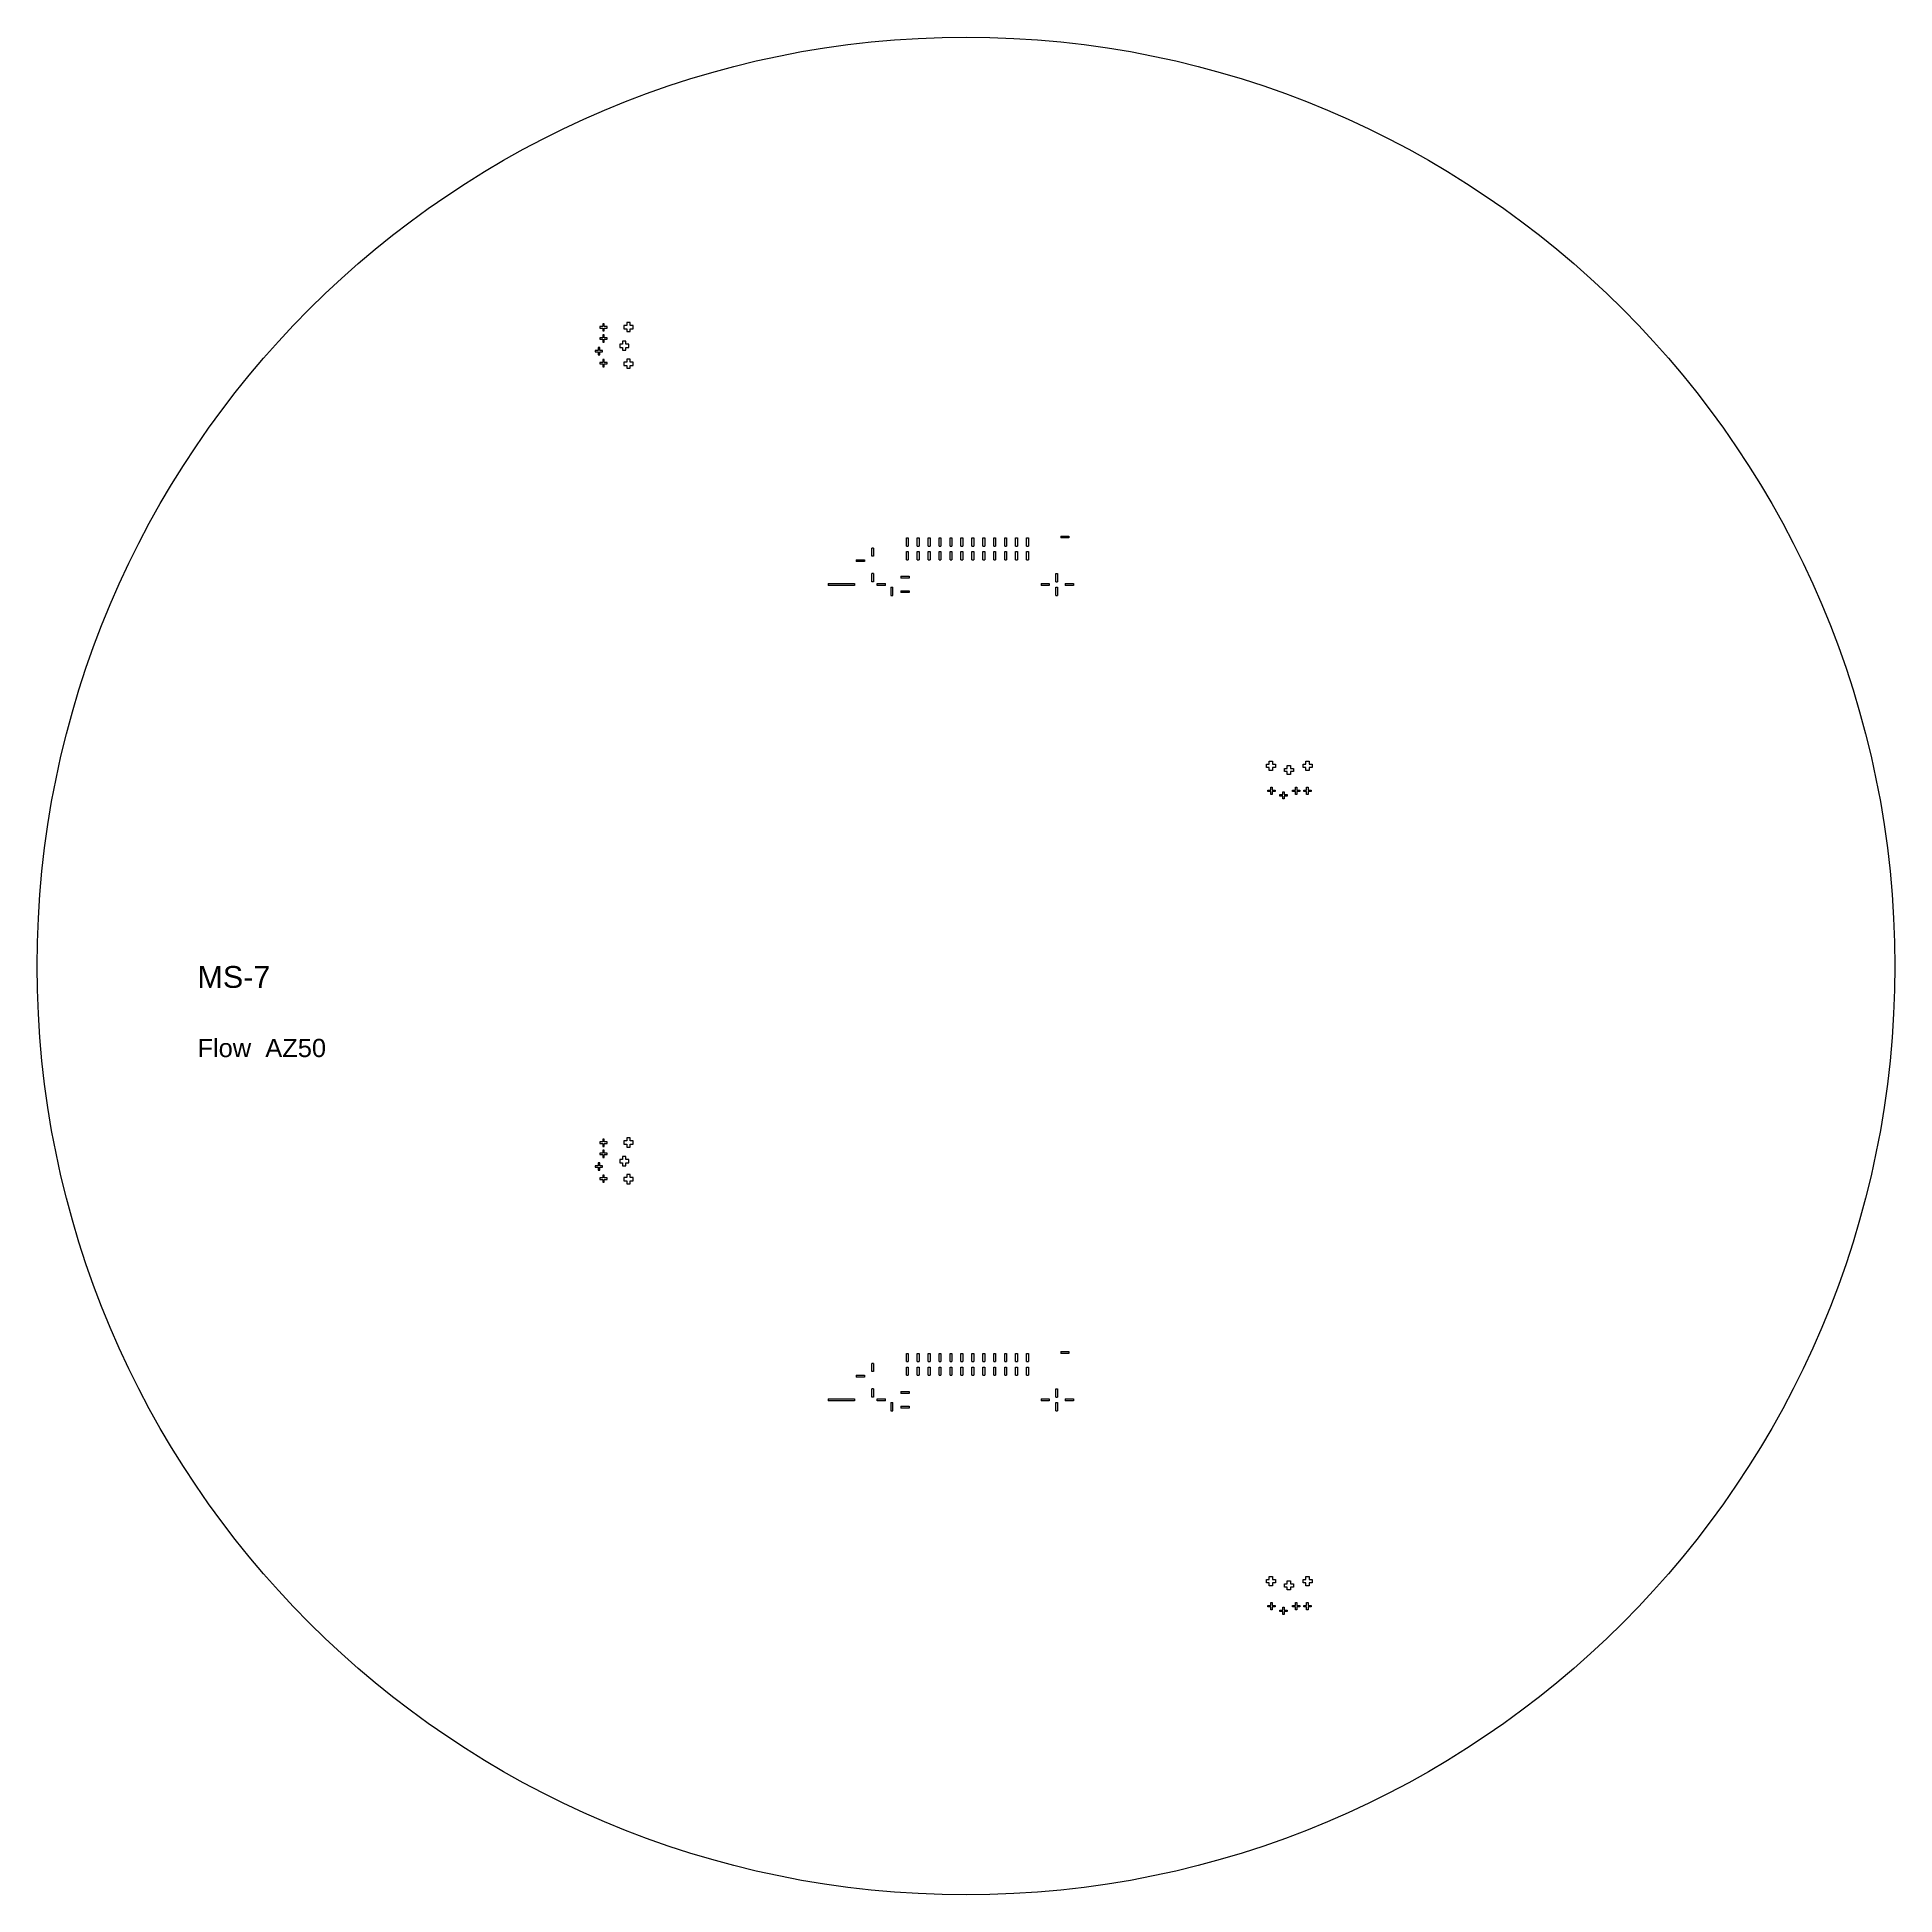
# Model space of a CAD drawing. Header units: millimetres. Extents: x 133989 to 235989, y 8473 to 110473.
import ezdxf

# ---------------------------------------------------------------- set-up
doc = ezdxf.new("R2010")
doc.units = ezdxf.units.MM
doc.layers.add('CLEAR', color=140, linetype='Continuous')
doc.layers.add('OPAQUE', color=10, linetype='Continuous')
doc.styles.get("Standard").update_dxf_attribs({"font": 'arial.ttf'})

msp = doc.modelspace()

# ---------------------------------------------------------------- linework, layer by layer
at = {"layer": 'CLEAR'}
msp.add_circle((184989, 59473), 51000, dxfattribs=at)
at = {"layer": 'OPAQUE'}
for p, q in [((181714, 82524), (181714, 82974)), ((181714, 82974), (181814, 82974)), ((181814, 82974), (181814, 82524)), ((182314, 82524), (182314, 82974)), ((182314, 82974), (182414, 82974)), ((182414, 82974), (182414, 82524)), ((182914, 82524), (182914, 82974)), ((182914, 82974), (183014, 82974)), ((183014, 82974), (183014, 82524)), ((183514, 82524), (183514, 82974)), ((183514, 82974), (183614, 82974)), ((183614, 82974), (183614, 82524)), ((184114, 82524), (184114, 82974)), ((184114, 82974), (184214, 82974)), ((184214, 82974), (184214, 82524)), ((184714, 82524), (184714, 82974)), ((184714, 82974), (184814, 82974)), ((184814, 82974), (184814, 82524)), ((185314, 82524), (185314, 82974)), ((185314, 82974), (185414, 82974)), ((185414, 82974), (185414, 82524)), ((185914, 82524), (185914, 82974)), ((185914, 82974), (186014, 82974)), ((186014, 82974), (186014, 82524)), ((186514, 82524), (186514, 82974)), ((186514, 82974), (186614, 82974)), ((186614, 82974), (186614, 82524)), ((187114, 82524), (187114, 82974)), ((187114, 82974), (187214, 82974)), ((187214, 82974), (187214, 82524)), ((187714, 82524), (187714, 82974)), ((187714, 82974), (187814, 82974)), ((187814, 82974), (187814, 82524)), ((188314, 82524), (188314, 82974)), ((188314, 82974), (188414, 82974)), ((188414, 82974), (188414, 82524)), ((190189, 83074), (190639, 83074)), ((190189, 83074), (190189, 82974)), ((190639, 82974), (190189, 82974)), ((190639, 83074), (190639, 82974)), ((178964, 81774), (179414, 81774)), ((178964, 81774), (178964, 81674)), ((179414, 81674), (178964, 81674)), ((179414, 81774), (179414, 81674)), ((179814, 81974), (179814, 82424)), ((179914, 82424), (179814, 82424)), ((179914, 81974), (179814, 81974)), ((179914, 82424), (179914, 81974)), ((181714, 82524), (181814, 82524)), ((181714, 81774), (181714, 82224)), ((181714, 82224), (181814, 82224)), ((181714, 81774), (181814, 81774)), ((181814, 82224), (181814, 81774)), ((182314, 82524), (182414, 82524)), ((182314, 81774), (182314, 82224)), ((182314, 82224), (182414, 82224)), ((182314, 81774), (182414, 81774)), ((182414, 82224), (182414, 81774)), ((182914, 82524), (183014, 82524)), ((182914, 81774), (182914, 82224)), ((182914, 82224), (183014, 82224)), ((182914, 81774), (183014, 81774)), ((183014, 82224), (183014, 81774)), ((183514, 82524), (183614, 82524)), ((183514, 81774), (183514, 82224)), ((183514, 82224), (183614, 82224)), ((183514, 81774), (183614, 81774)), ((183614, 82224), (183614, 81774)), ((184114, 82524), (184214, 82524)), ((184114, 81774), (184114, 82224)), ((184114, 82224), (184214, 82224)), ((184114, 81774), (184214, 81774)), ((184214, 82224), (184214, 81774)), ((184714, 82524), (184814, 82524)), ((184714, 81774), (184714, 82224)), ((184714, 82224), (184814, 82224)), ((184714, 81774), (184814, 81774)), ((184814, 82224), (184814, 81774)), ((185314, 82524), (185414, 82524)), ((185314, 81774), (185314, 82224)), ((185314, 82224), (185414, 82224)), ((185314, 81774), (185414, 81774)), ((185414, 82224), (185414, 81774)), ((185914, 82524), (186014, 82524)), ((185914, 81774), (185914, 82224)), ((185914, 82224), (186014, 82224)), ((185914, 81774), (186014, 81774)), ((186014, 82224), (186014, 81774)), ((186514, 82524), (186614, 82524)), ((186514, 81774), (186514, 82224)), ((186514, 82224), (186614, 82224)), ((186514, 81774), (186614, 81774)), ((186614, 82224), (186614, 81774)), ((187114, 82524), (187214, 82524)), ((187114, 81774), (187114, 82224)), ((187114, 82224), (187214, 82224)), ((187114, 81774), (187214, 81774)), ((187214, 82224), (187214, 81774)), ((187714, 82524), (187814, 82524)), ((187714, 81774), (187714, 82224)), ((187714, 82224), (187814, 82224)), ((187714, 81774), (187814, 81774)), ((187814, 82224), (187814, 81774)), ((188314, 82524), (188414, 82524)), ((188314, 81774), (188314, 82224)), ((188314, 82224), (188414, 82224)), ((188314, 81774), (188414, 81774)), ((188414, 82224), (188414, 81774)), ((179814, 80574), (179814, 81024)), ((179914, 81024), (179814, 81024)), ((179914, 81024), (179914, 80574)), ((181414, 80874), (181864, 80874)), ((181414, 80874), (181414, 80774)), ((181864, 80774), (181414, 80774)), ((181864, 80874), (181864, 80774)), ((189914, 80574), (189914, 81024)), ((189914, 81024), (190014, 81024)), ((190014, 81024), (190014, 80574)), ((177414, 80474), (178864, 80474)), ((177414, 80474), (177414, 80374)), ((178864, 80374), (177414, 80374)), ((178864, 80474), (178864, 80374)), ((179914, 80574), (179814, 80574)), ((180114, 80374), (180114, 80474)), ((180114, 80474), (180564, 80474)), ((180564, 80374), (180114, 80374)), ((180564, 80374), (180564, 80474)), ((180864, 80274), (180864, 79824)), ((180864, 80274), (180964, 80274)), ((180864, 79824), (180964, 79824)), ((180964, 79824), (180964, 80274)), ((181414, 80074), (181864, 80074)), ((181414, 80074), (181414, 79974)), ((181864, 79974), (181414, 79974)), ((181864, 80074), (181864, 79974)), ((189114, 80474), (189564, 80474)), ((189114, 80474), (189114, 80374)), ((189564, 80374), (189114, 80374)), ((189564, 80474), (189564, 80374)), ((189914, 80574), (190014, 80574)), ((189914, 79824), (189914, 80274)), ((189914, 80274), (190014, 80274)), ((189914, 79824), (190014, 79824)), ((190014, 80274), (190014, 79824)), ((190439, 80474), (190889, 80474)), ((190439, 80474), (190439, 80374)), ((190889, 80374), (190439, 80374)), ((190889, 80474), (190889, 80374)), ((181714, 37754), (181714, 38204)), ((181714, 38204), (181814, 38204)), ((181714, 37754), (181814, 37754)), ((181814, 38204), (181814, 37754)), ((182314, 37754), (182314, 38204)), ((182314, 38204), (182414, 38204)), ((182314, 37754), (182414, 37754)), ((182414, 38204), (182414, 37754)), ((182914, 37754), (182914, 38204)), ((182914, 38204), (183014, 38204)), ((182914, 37754), (183014, 37754)), ((183014, 38204), (183014, 37754)), ((183514, 37754), (183514, 38204)), ((183514, 38204), (183614, 38204)), ((183514, 37754), (183614, 37754)), ((183614, 38204), (183614, 37754)), ((184114, 37754), (184114, 38204)), ((184114, 38204), (184214, 38204)), ((184114, 37754), (184214, 37754)), ((184214, 38204), (184214, 37754)), ((184714, 37754), (184714, 38204)), ((184714, 38204), (184814, 38204)), ((184714, 37754), (184814, 37754)), ((184814, 38204), (184814, 37754)), ((185314, 37754), (185314, 38204)), ((185314, 38204), (185414, 38204)), ((185314, 37754), (185414, 37754)), ((185414, 38204), (185414, 37754)), ((185914, 37754), (185914, 38204)), ((185914, 38204), (186014, 38204)), ((185914, 37754), (186014, 37754)), ((186014, 38204), (186014, 37754)), ((186514, 37754), (186514, 38204)), ((186514, 38204), (186614, 38204)), ((186514, 37754), (186614, 37754)), ((186614, 38204), (186614, 37754)), ((187114, 37754), (187114, 38204)), ((187114, 38204), (187214, 38204)), ((187114, 37754), (187214, 37754)), ((187214, 38204), (187214, 37754)), ((187714, 37754), (187714, 38204)), ((187714, 38204), (187814, 38204)), ((187714, 37754), (187814, 37754)), ((187814, 38204), (187814, 37754)), ((188314, 37754), (188314, 38204)), ((188314, 38204), (188414, 38204)), ((188314, 37754), (188414, 37754)), ((188414, 38204), (188414, 37754)), ((190189, 38304), (190639, 38304)), ((190189, 38304), (190189, 38204)), ((190639, 38204), (190189, 38204)), ((190639, 38304), (190639, 38204)), ((178964, 37004), (179414, 37004)), ((178964, 37004), (178964, 36904)), ((179414, 36904), (178964, 36904)), ((179414, 37004), (179414, 36904)), ((179814, 37204), (179814, 37654)), ((179914, 37654), (179814, 37654)), ((179914, 37204), (179814, 37204)), ((179914, 37654), (179914, 37204)), ((181714, 37004), (181714, 37454)), ((181714, 37454), (181814, 37454)), ((181714, 37004), (181814, 37004)), ((181814, 37454), (181814, 37004)), ((182314, 37004), (182314, 37454)), ((182314, 37454), (182414, 37454)), ((182314, 37004), (182414, 37004)), ((182414, 37454), (182414, 37004)), ((182914, 37004), (182914, 37454)), ((182914, 37454), (183014, 37454)), ((182914, 37004), (183014, 37004)), ((183014, 37454), (183014, 37004)), ((183514, 37004), (183514, 37454)), ((183514, 37454), (183614, 37454)), ((183514, 37004), (183614, 37004)), ((183614, 37454), (183614, 37004)), ((184114, 37004), (184114, 37454)), ((184114, 37454), (184214, 37454)), ((184114, 37004), (184214, 37004)), ((184214, 37454), (184214, 37004)), ((184714, 37004), (184714, 37454)), ((184714, 37454), (184814, 37454)), ((184714, 37004), (184814, 37004)), ((184814, 37454), (184814, 37004)), ((185314, 37004), (185314, 37454)), ((185314, 37454), (185414, 37454)), ((185314, 37004), (185414, 37004)), ((185414, 37454), (185414, 37004)), ((185914, 37004), (185914, 37454)), ((185914, 37454), (186014, 37454)), ((185914, 37004), (186014, 37004)), ((186014, 37454), (186014, 37004)), ((186514, 37004), (186514, 37454)), ((186514, 37454), (186614, 37454)), ((186514, 37004), (186614, 37004)), ((186614, 37454), (186614, 37004)), ((187114, 37004), (187114, 37454)), ((187114, 37454), (187214, 37454)), ((187114, 37004), (187214, 37004)), ((187214, 37454), (187214, 37004)), ((187714, 37004), (187714, 37454)), ((187714, 37454), (187814, 37454)), ((187714, 37004), (187814, 37004)), ((187814, 37454), (187814, 37004)), ((188314, 37004), (188314, 37454)), ((188314, 37454), (188414, 37454)), ((188314, 37004), (188414, 37004)), ((188414, 37454), (188414, 37004)), ((177414, 35704), (178864, 35704)), ((177414, 35704), (177414, 35604)), ((178864, 35704), (178864, 35604)), ((179814, 35804), (179814, 36254)), ((179914, 36254), (179814, 36254)), ((179914, 35804), (179814, 35804)), ((179914, 36254), (179914, 35804)), ((180114, 35604), (180114, 35704)), ((180114, 35704), (180564, 35704)), ((180564, 35604), (180564, 35704)), ((181414, 36104), (181864, 36104)), ((181414, 36104), (181414, 36004)), ((181864, 36004), (181414, 36004)), ((181864, 36104), (181864, 36004)), ((189114, 35704), (189564, 35704)), ((189114, 35704), (189114, 35604)), ((189564, 35704), (189564, 35604)), ((189914, 35804), (189914, 36254)), ((189914, 36254), (190014, 36254)), ((189914, 35804), (190014, 35804)), ((190014, 36254), (190014, 35804)), ((190439, 35704), (190889, 35704)), ((190439, 35704), (190439, 35604)), ((190889, 35704), (190889, 35604)), ((178864, 35604), (177414, 35604)), ((180564, 35604), (180114, 35604)), ((180864, 35504), (180864, 35054)), ((180864, 35504), (180964, 35504)), ((180864, 35054), (180964, 35054)), ((180964, 35054), (180964, 35504)), ((181414, 35304), (181864, 35304)), ((181414, 35304), (181414, 35204)), ((181864, 35204), (181414, 35204)), ((181864, 35304), (181864, 35204)), ((189564, 35604), (189114, 35604)), ((189914, 35054), (189914, 35504)), ((189914, 35504), (190014, 35504)), ((189914, 35054), (190014, 35054)), ((190014, 35504), (190014, 35054)), ((190889, 35604), (190439, 35604))]:
    msp.add_line(p, q, dxfattribs=at)
for points in [[(165126, 94501), (165286, 94501), (165286, 94581), (165126, 94581), (165126, 94741), (165046, 94741), (165046, 94581), (164886, 94581), (164886, 94501), (165046, 94501), (165046, 94341), (165126, 94341)], [(165126, 93890), (165286, 93890), (165286, 93970), (165126, 93970), (165126, 94130), (165046, 94130), (165046, 93970), (164886, 93970), (164886, 93890), (165046, 93890), (165046, 93730), (165126, 93730)], [(166549, 94463), (166709, 94463), (166709, 94643), (166549, 94643), (166549, 94803), (166369, 94803), (166369, 94643), (166209, 94643), (166209, 94463), (166369, 94463), (166369, 94303), (166549, 94303)], [(164875, 93189), (165035, 93189), (165035, 93269), (164875, 93269), (164875, 93429), (164795, 93429), (164795, 93269), (164635, 93269), (164635, 93189), (164795, 93189), (164795, 93029), (164875, 93029)], [(166317, 93438), (166477, 93438), (166477, 93618), (166317, 93618), (166317, 93778), (166137, 93778), (166137, 93618), (165977, 93618), (165977, 93438), (166137, 93438), (166137, 93278), (166317, 93278)], [(165126, 92527), (165286, 92527), (165286, 92607), (165126, 92607), (165126, 92767), (165046, 92767), (165046, 92607), (164886, 92607), (164886, 92527), (165046, 92527), (165046, 92367), (165126, 92367)], [(166549, 92450), (166709, 92450), (166709, 92630), (166549, 92630), (166549, 92790), (166369, 92790), (166369, 92630), (166209, 92630), (166209, 92450), (166369, 92450), (166369, 92290), (166549, 92290)], [(201642, 70556), (201642, 70716), (201822, 70716), (201822, 70556), (201982, 70556), (201982, 70376), (201822, 70376), (201822, 70216), (201642, 70216), (201642, 70376), (201482, 70376), (201482, 70556)], [(202629, 70325), (202629, 70485), (202809, 70485), (202809, 70325), (202969, 70325), (202969, 70145), (202809, 70145), (202809, 69985), (202629, 69985), (202629, 70145), (202469, 70145), (202469, 70325)], [(203654, 70556), (203654, 70716), (203834, 70716), (203834, 70556), (203994, 70556), (203994, 70376), (203834, 70376), (203834, 70216), (203654, 70216), (203654, 70376), (203494, 70376), (203494, 70556)], [(201718, 69134), (201718, 69294), (201798, 69294), (201798, 69134), (201958, 69134), (201958, 69054), (201798, 69054), (201798, 68894), (201718, 68894), (201718, 69054), (201558, 69054), (201558, 69134)], [(202380, 68883), (202380, 69043), (202460, 69043), (202460, 68883), (202620, 68883), (202620, 68803), (202460, 68803), (202460, 68643), (202380, 68643), (202380, 68803), (202220, 68803), (202220, 68883)], [(203081, 69134), (203081, 69294), (203161, 69294), (203161, 69134), (203321, 69134), (203321, 69054), (203161, 69054), (203161, 68894), (203081, 68894), (203081, 69054), (202921, 69054), (202921, 69134)], [(203692, 69134), (203692, 69294), (203772, 69294), (203772, 69134), (203932, 69134), (203932, 69054), (203772, 69054), (203772, 68894), (203692, 68894), (203692, 69054), (203532, 69054), (203532, 69134)], [(166549, 49693), (166709, 49693), (166709, 49873), (166549, 49873), (166549, 50033), (166369, 50033), (166369, 49873), (166209, 49873), (166209, 49693), (166369, 49693), (166369, 49533), (166549, 49533)], [(165126, 49731), (165286, 49731), (165286, 49811), (165126, 49811), (165126, 49971), (165046, 49971), (165046, 49811), (164886, 49811), (164886, 49731), (165046, 49731), (165046, 49571), (165126, 49571)], [(165126, 49120), (165286, 49120), (165286, 49200), (165126, 49200), (165126, 49360), (165046, 49360), (165046, 49200), (164886, 49200), (164886, 49120), (165046, 49120), (165046, 48960), (165126, 48960)], [(166317, 48668), (166477, 48668), (166477, 48848), (166317, 48848), (166317, 49008), (166137, 49008), (166137, 48848), (165977, 48848), (165977, 48668), (166137, 48668), (166137, 48508), (166317, 48508)], [(164875, 48419), (165035, 48419), (165035, 48499), (164875, 48499), (164875, 48659), (164795, 48659), (164795, 48499), (164635, 48499), (164635, 48419), (164795, 48419), (164795, 48259), (164875, 48259)], [(165126, 47757), (165286, 47757), (165286, 47837), (165126, 47837), (165126, 47997), (165046, 47997), (165046, 47837), (164886, 47837), (164886, 47757), (165046, 47757), (165046, 47597), (165126, 47597)], [(166549, 47680), (166709, 47680), (166709, 47860), (166549, 47860), (166549, 48020), (166369, 48020), (166369, 47860), (166209, 47860), (166209, 47680), (166369, 47680), (166369, 47520), (166549, 47520)], [(201642, 25786), (201642, 25946), (201822, 25946), (201822, 25786), (201982, 25786), (201982, 25606), (201822, 25606), (201822, 25446), (201642, 25446), (201642, 25606), (201482, 25606), (201482, 25786)], [(202629, 25555), (202629, 25715), (202809, 25715), (202809, 25555), (202969, 25555), (202969, 25375), (202809, 25375), (202809, 25215), (202629, 25215), (202629, 25375), (202469, 25375), (202469, 25555)], [(203654, 25786), (203654, 25946), (203834, 25946), (203834, 25786), (203994, 25786), (203994, 25606), (203834, 25606), (203834, 25446), (203654, 25446), (203654, 25606), (203494, 25606), (203494, 25786)], [(201718, 24364), (201718, 24524), (201798, 24524), (201798, 24364), (201958, 24364), (201958, 24284), (201798, 24284), (201798, 24124), (201718, 24124), (201718, 24284), (201558, 24284), (201558, 24364)], [(203081, 24364), (203081, 24524), (203161, 24524), (203161, 24364), (203321, 24364), (203321, 24284), (203161, 24284), (203161, 24124), (203081, 24124), (203081, 24284), (202921, 24284), (202921, 24364)], [(203692, 24364), (203692, 24524), (203772, 24524), (203772, 24364), (203932, 24364), (203932, 24284), (203772, 24284), (203772, 24124), (203692, 24124), (203692, 24284), (203532, 24284), (203532, 24364)], [(202380, 24113), (202380, 24273), (202460, 24273), (202460, 24113), (202620, 24113), (202620, 24033), (202460, 24033), (202460, 23873), (202380, 23873), (202380, 24033), (202220, 24033), (202220, 24113)]]:
    msp.add_lwpolyline(points, close=True, dxfattribs=at)

# ---------------------------------------------------------------- texts
at = {"layer": 'OPAQUE', "insert": (142789, 59473), "char_height": 600, "attachment_point": 1}
msp.add_mtext_dynamic_manual_height_columns('{\\H2x;MS-7\\P} {\\H2x;\\P\\H0.83335x;Flow  AZ50}', width=11671.19, gutter_width=0, heights=[10602], dxfattribs=at)

doc.saveas('drawing.dxf')
